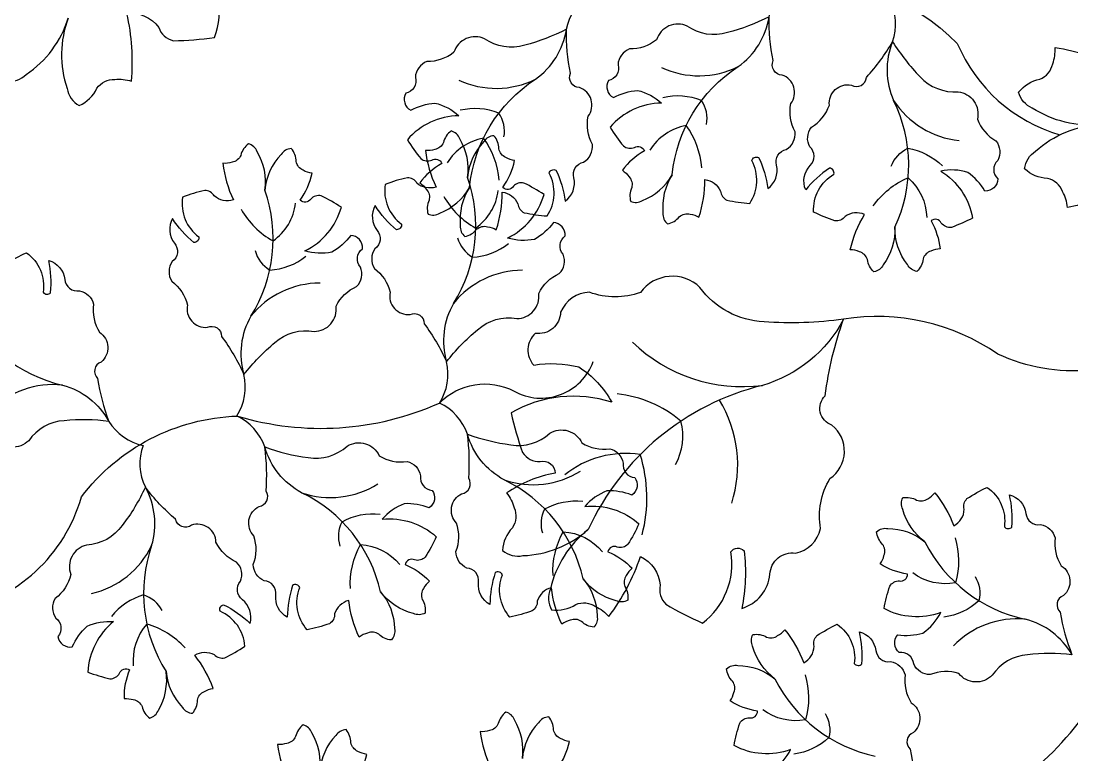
# Model space of a CAD drawing. Header units: millimetres. Extents: x 228.39 to 232.01, y 86.87 to 92.76.
# Drawn here: x 228.919 to 229.1751, y 89.0621 to 89.2408 of the extents above; entities that cross this region are included whole.
import ezdxf

# ---------------------------------------------------------------- set-up
doc = ezdxf.new("R2010")
doc.units = ezdxf.units.MM
doc.layers.add('62', color=62, linetype='Continuous')
doc.layers.add('63', color=63, linetype='Continuous')

msp = doc.modelspace()

# ---------------------------------------------------------------- linework, layer by layer
at = {"layer": '62'}
for points in [[(229.0163350478617, 89.25469902712418, 0.442149186598303), (229.0356267932583, 89.24914320085988, -0.1709273865300307), (229.0577655624751, 89.24711995371352, 0.1802530025354734), (229.1069883739612, 89.25012539032724, -0.2251438523393833), (229.1471922162559, 89.2353103115552, 0.2256520569911392), (229.1722133362883, 89.21306308217954, 0.09065442908466861)], [(229.0777210264796, 89.20331929309128, -0.2279428046577942), (229.0937913896533, 89.22965485339246, 0.2043996860364329), (229.1013233546137, 89.24181561962935, -0.2049975904848279), (229.1071531848626, 89.25018756046268, -0.2049975904848279)], [(229.0283334040921, 89.20025168634213, -0.2279428046577942), (229.0444037672657, 89.2265872466433, 0.2043996860364329), (229.0519357322261, 89.2387480128802, -0.2049975904848279), (229.0577655624751, 89.24711995371352, -0.2049975904848279)], [(229.0861158655917, 89.2155950861031, 0.1876286218963192), (229.0848765627954, 89.22141577256077, 0.1520058651265381), (229.0754449587684, 89.22209831840173)], [(229.0367282432042, 89.21252747935394, 0.1876286218963192), (229.0354889404078, 89.21834816581162, 0.1520058651265381), (229.0260573363809, 89.21903071165258)], [(229.084911161404, 89.2050443398265, 0.1413864367129372), (229.0811126832828, 89.21531111150342, 0.210122964771746), (229.0722647524278, 89.20931892697021, 0.210122964771746)], [(229.0355235390164, 89.20197673307734, 0.1413864367129372), (229.0317250608952, 89.21224350475427, 0.210122964771746), (229.0228771300403, 89.20625132022106, 0.210122964771746)], [(229.1310682904925, 89.20540956962428, -0.1876286218963192), (229.1351116477056, 89.20977620731323, -0.1520058651265381), (229.143564059786, 89.20553618922729)], [(229.1267041856056, 89.19572844635738, -0.1413864367129372), (229.1352214411446, 89.2026053202683, -0.210122964771746), (229.1397567391519, 89.19292941060156, -0.210122964771746)], [(229.0220748242316, 89.19806354364275, 0.1413864367129372), (229.0298551890558, 89.19036283199345, 0.210122964771746), (229.0353431013521, 89.1995320726666, 0.210122964771746)], [(228.9726902447155, 89.19494733404203, 0.1413864367129372), (228.9804706095397, 89.18724662239275, 0.210122964771746), (228.985958521836, 89.19641586306588, 0.210122964771746)], [(229.0254404244376, 89.18799168708964, 0.1876286218963192), (229.0290228325085, 89.18323957022736, 0.1520058651265381), (229.0378597281267, 89.18660562120432)], [(228.9760558449214, 89.18487547748892, 0.1876286218963192), (228.9796382529924, 89.18012336062664, 0.1520058651265381), (228.9884751486105, 89.18348941160362)], [(229.2112567944693, 89.17431148652192, 0.0624996626209866), (229.2006756516238, 89.1631947748381, -0.2620553651360283), (229.1571139076798, 89.1596549482297, 0.1928727074293483), (229.1194898375784, 89.16819258964556)], [(228.9050226813086, 89.1713243420496, 0.2279428046577942), (228.9291705559302, 89.15212281970966, -0.2043996860364329), (228.940425621235, 89.14329455619887, 0.2049975904848279), (228.9487792544467, 89.13743852288154, 0.2049975904848279)], [(229.1194898375784, 89.16819258964556, -0.2043996860364353), (229.0996973916583, 89.15204546823789, 0.2279428046577944), (229.0572413795997, 89.11693675203081, 0.2279428046577944)], [(228.8181984969448, 89.07408090729757, -0.1841083703680773), (228.8520298054361, 89.08817913442343, 0.09065442908466861), (228.9035930194701, 89.09719001905394, 0.2835782542006574), (228.9337321372383, 89.12487901909806, -0.2251438523393833), (228.9717742345682, 89.1445928296128, 0.1802530025354734), (229.0209875359708, 89.14775016787466, -0.3316125768266109), (229.0391850190101, 89.15063865718001, 0.4605227219911265), (229.0584767428229, 89.15782854535757, 0.4605227219911265)], [(229.0785574959909, 89.132775931816, 0.1876286218963192), (229.0798525046335, 89.1433237971153, 0.152005865126538), (229.0643269527415, 89.14996464102181)], [(229.0560355060051, 89.10491879817958, 0.2279428046577942), (229.0368059321797, 89.12904434064824, -0.2043996860364329), (229.0278160320959, 89.14017072497178, 0.2049975904848279), (229.0209875359708, 89.14775016787468, 0.2049975904848279)], [(229.0066509264889, 89.10180258857886, 0.2279428046577942), (228.9874213526635, 89.12592813104753, -0.2043996860364329), (228.9784314525797, 89.13705451537106, 0.2049975904848279), (228.9716029564546, 89.14463395827396, 0.2049975904848279)], [(229.0461751229386, 89.11605168924932, -0.1876286218963192), (229.0466787643815, 89.12198149595415, -0.1520058651265381), (229.055951590108, 89.12383506720809)], [(228.9967905434225, 89.1129354796486, -0.1876286218963192), (228.9972941848654, 89.11886528635344, -0.1520058651265381), (229.0065670105918, 89.12071885760737)], [(229.0486863600199, 89.1057335863474, -0.1413864367129372), (229.0511746559388, 89.11639395313861, -0.210122964771746), (229.0607008707565, 89.11155211597274, -0.210122964771746)], [(228.9993017805037, 89.10261737674668, -0.1413864367129372), (229.0017900764227, 89.11327774353789, -0.210122964771746), (229.0113162912403, 89.10843590637202, -0.210122964771746)], [(229.1466545020795, 89.11492410671136, -0.1413864367129372), (229.1467850456928, 89.10397796606415, -0.210122964771746), (229.1363779493466, 89.10640376521766, -0.210122964771746)], [(229.1515580424476, 89.10550471973394, -0.1876286218963192), (229.1524856298114, 89.09962629784178, -0.1520058651265381), (229.1439241345694, 89.09561109889688)], [(228.953459522057, 89.09722281476243, 0.1876286218963192), (228.9489031097968, 89.10105104798079, 0.1520058651265381), (228.9410455349734, 89.09578991300428)], [(229.1470293406524, 89.04739588792192, 0.1802530025354734), (229.1834996778641, 89.08058974764785, -0.2173875366482725), (229.222641582908, 89.09439815999214, 0.2835782542006574)], [(228.9589970256742, 89.08816160000599, 0.1413864367129372), (228.9496885613242, 89.09392246175992, 0.210122964771746), (228.9463955039111, 89.08375644342588, 0.210122964771746)], [(229.1100947124947, 89.08157850367611, -0.1413864367129372), (229.1102252561081, 89.0706323630289, -0.210122964771746), (229.0998181597619, 89.07305816218242, -0.210122964771746)], [(229.1149982528629, 89.0721591166987, -0.1876286218963192), (229.1159258402267, 89.06628069480654, -0.1520058651265381), (229.1073643449847, 89.06226549586164)]]:
    msp.add_lwpolyline(points, format="xyb", dxfattribs=at)
for centre, radius, start, end in [((229.1191699605108, 89.23996054828501), 0.01296417636406003, 340.90250531761, 27.24248026768961), ((229.1483067573368, 89.22885857909381), 0.01822652723244424, 157.8893715093624, 204.0978276947425), ((229.0842454990207, 89.24909141177937), 0.02165418735251583, 245.0245630740939, 296.1570721387649), ((229.0348578766331, 89.24602380503022), 0.02165418735251583, 245.0245630740939, 296.1570721387649), ((229.0997567336232, 89.20564860423973), 0.03559504258891227, 334.9315814058618, 26.29465217672758), ((229.1498162512361, 89.2332307139731), 0.02165418735251583, 213.0638618873061, 264.1963709519746), ((228.9942643734117, 89.19091137432535), 0.03559504258891227, 327.917719804394, 19.28079057527238), ((228.9448797938955, 89.18779516472463), 0.03559504258891227, 327.917719804394, 19.28079057527238), ((229.0412872925309, 89.15842178894042), 0.02165418735251583, 90.01600102915677, 141.1485100938255), ((228.9919027130147, 89.1553055793397), 0.02165418735251583, 90.01600102915677, 141.1485100938255), ((229.0402263857678, 89.16292385647374), 0.01822652723244424, 150.1145442863874, 196.3230004717689), ((228.9908418062517, 89.15980764687303), 0.01822652723244424, 150.1145442863874, 196.3230004717689), ((229.0948924477715, 89.19041396525907), 0.03866819170092113, 226.0055660181356, 277.1380750828056), ((229.0101185746866, 89.15481667687145), 0.01296417636406003, 326.9698917134426, 13.30986666352196), ((228.9607339951704, 89.15170046727073), 0.01296417636406003, 326.9698917134426, 13.30986666352196), ((228.9268921503736, 89.13058883034361), 0.02165418735251583, 83.96028596669156, 135.092795031362), ((229.0631328221072, 89.13268565725066), 0.03055347511947142, 342.2726280196243, 31.13933741052608), ((228.9609555776428, 89.13298801479574), 0.01296417636406003, 159.9223847756048, 206.262359725683), ((229.0663825713187, 89.11177122903916), 0.02370610377805731, 81.35543052559544, 128.8215374822393), ((229.0362992853301, 89.1246771795689), 0.03525592437372765, 345.1893495015026, 17.37937132104682), ((229.0438530611613, 89.14951973571193), 0.02165418735251583, 251.0077929045287, 302.140301969199), ((228.9944684816452, 89.14640352611121), 0.02165418735251583, 251.0077929045287, 302.140301969199), ((228.9334309903951, 89.11833865487628), 0.01822652723244424, 343.0670373485498, 29.2754935339308), ((228.9313879698159, 89.12248837801735), 0.02165418735251583, 282.9684940913174, 334.101003155987), ((228.9844967650668, 89.10136531128978), 0.03559504258891227, 160.8702128665557, 212.2332836374346), ((229.171123857577, 89.12995159293784), 0.03559504258891227, 206.6972816068433, 258.060352377721), ((229.1618084628198, 89.0735605342362), 0.02165418735251583, 84.82956208829077, 135.9620711529593), ((229.1593084033688, 89.07745204268097), 0.01822652723244424, 29.65507171034712, 75.86352789572805), ((229.1345640679923, 89.0966059899026), 0.03559504258891227, 206.6972816068433, 258.060352377721)]:
    msp.add_arc(centre, radius, start, end, dxfattribs=at)
at = {"layer": '63'}
for points in [[(228.9001361730033, 89.25524472905506, 0.03174146131471042), (228.9070826541642, 89.24905780999548, 0.263361124047625), (228.911875010853, 89.24944654692536, -0.4961733732722903), (228.916434533163, 89.24894585795421, 0.105188829234163), (228.9089354313392, 89.23863636269232, -0.1018354407082667), (228.9123994034703, 89.2365180318964, -0.2548810045278109), (228.9145548400432, 89.23218008351006, 0.1744881383592944), (228.9154414332873, 89.22619741278218, 0.2361518438993939), (228.9203131865285, 89.22773594379146, 0.172045804718615), (228.9305192412927, 89.24149125387812, 0.1720458047186181), (228.93027351239, 89.22436490789494, 0.2361518438993874), (228.9332095002704, 89.22018387542963, 0.174488138359288), (228.9375472880352, 89.22439837349293, -0.2548810045278096), (228.941894229264, 89.22653561586952, -0.1018354407082642), (228.9459327087398, 89.22611476933025, 0.08115707204633878), (228.944813794023, 89.24260024899188, -0.2683901017028241), (228.9525822971204, 89.23920046430094, 0.2633611240475965), (228.9561535080018, 89.23598110848427, 0.03433418913963283), (228.9661815817932, 89.23678625672531, 0.2816703646801006), (228.9629144243336, 89.25516434472343, -0.447648090788793), (228.9655645805833, 89.25709988936205, -0.08047336285184804)], [(229.1858905270386, 89.20010667354984, -0.1051888292341653), (229.1740506786489, 89.19538013032805, 0.1018354407082685), (229.1728515390741, 89.19925936898612, 0.2548810045278082), (229.1691787272167, 89.20241755772058, -0.1744881383592801), (229.1635991839599, 89.20475145867483, -0.2361518438994192), (229.166291078473, 89.20909366562987, -0.1720458047186142), (229.1821376573824, 89.21559428454621, -0.1720458047186181), (229.165479165599, 89.21957759484401, -0.2361518438993757), (229.1621508254894, 89.22345357335595, -0.1744881383592802), (229.1673045049483, 89.22661869336223, 0.2548810045278265), (229.1704472774955, 89.23030470526386, 0.1018354407082649), (229.1710348570539, 89.23432231382475, -0.08115707204633917), (229.1867358863237, 89.22917443176654, 0.2683901017028146)], [(228.9154155826354, 89.18169644373238, -0.03433418913963283), (228.9203796903337, 89.18436051134279, -0.2816703646801006), (228.9244188051587, 89.17471931281437, 0.447648090788793), (228.9262534609539, 89.1746125239385, 0.08047336285184804), (228.9257751126232, 89.18248292887941, -0.299054732626132), (228.929716525537, 89.17786912556049, 0.4445358973400594), (228.9332491140388, 89.17508141675049, -0.3028472262875131), (228.9367342804721, 89.17178574299902, 0.1775881189196616), (228.9381503642051, 89.16499331914567, -0.5077713489282268), (228.938544626675, 89.15772925273716, 0.5541101838924969), (228.9377073223229, 89.15369562426999, 0.05360560279891149), (228.940425621235, 89.14329455619887, 0.05303807838268959), (228.9295613048687, 89.14345117569627, 0.2299676780149515), (228.9209064488034, 89.13859069194109, -0.453009155801419), (228.9127699779393, 89.1391276560496, 0.1775881189196565)], [(229.1022668238015, 89.05841097370785, 0.1249756271620583), (229.1065881762353, 89.06337656866746, -0.2129696122085104), (229.0927974689542, 89.06435116262773, -0.03433418913963267), (229.0941921145659, 89.06980960426345, -0.263361124047625), (229.0965460742202, 89.07111674454781, 0.4961733732722903), (229.0985153173219, 89.07276604883731, -0.105188829234163), (229.0918190726006, 89.07524138215818, 0.1018354407082667), (229.0927754228322, 89.07730427773114, 0.2548810045278109), (229.0924326824079, 89.07999514121138, -0.1744881383592944), (229.0909878846124, 89.08305839838471, -0.2361518438993939), (229.0937359175845, 89.08385439232731, -0.172045804718615), (229.1027637166013, 89.0806139697577, -0.1720458047186181), (229.0973305306607, 89.08851852439741, -0.2361518438993874), (229.097400257742, 89.09137866944731, -0.174488138359288), (229.1007304986998, 89.09076183856058, 0.2548810045278096), (229.1034199025363, 89.09111585024391, 0.1018354407082642), (229.1051711354726, 89.09256613542736, -0.08115707204633878), (229.1097693739068, 89.08453642689088, 0.2683901017028241), (229.1123336707906, 89.08853327384637, -0.2633611240475965), (229.1129980651309, 89.0911425499792, -0.03433418913963283), (229.1179211845525, 89.09388162220063, -0.2816703646801006), (229.1221061025754, 89.08430281127363, 0.447648090788793), (229.1239421673328, 89.08422386852327, 0.08047336285184804), (229.1233444709731, 89.0920861105776, -0.299054732626132), (229.1273554269705, 89.08753263401455, 0.4445358973400594), (229.130929901656, 89.08479883946215, -0.3028472262875131), (229.1344646661423, 89.08155641898195, 0.1775881189196616), (229.1359836357707, 89.07478626047488, -0.5077713489282268), (229.1364880570949, 89.06752901149129, 0.5541101838924969), (229.1357120438829, 89.06348314437976, 0.05360560279891149), (229.1385878260973, 89.05312451306808, 0.05303807838268959)], [(229.0497992963903, 89.0587828632651, 0.105188829234163), (229.052672794407, 89.06531815037165, -0.1018354407082667), (229.0505248201278, 89.06606403937558, -0.2548810045278109), (229.0488280722929, 89.0681804665661, 0.1744881383592944), (229.0476294025938, 89.07134814333813, 0.2361518438993939), (229.0451473236294, 89.06992526752244, 0.172045804718615), (229.0412037058506, 89.06118173435033, 0.1720458047186181), (229.0392954505461, 89.07058173728703, 0.2361518438993874), (229.0371903392171, 89.07251920931647, 0.174488138359288), (229.0353195898, 89.06969586346482, -0.2548810045278096), (229.0331960720968, 89.06800799799848, -0.1018354407082642), (229.0309362192399, 89.06775658404575, 0.08115707204633878), (229.0335147025373, 89.05886999641248, -0.2683901017028241)], [(229.0004147168741, 89.05566665366437, 0.105188829234163), (229.0032882148909, 89.06220194077095, -0.1018354407082667), (229.0011402406116, 89.06294782977486, -0.2548810045278109), (228.9994434927768, 89.06506425696539, 0.1744881383592944), (228.9982448230776, 89.06823193373741, 0.2361518438993939), (228.9957627441132, 89.06680905792173, 0.172045804718615), (228.9918191263344, 89.05806552474962, 0.1720458047186181), (228.9899108710299, 89.06746552768631, 0.2361518438993874), (228.9878057597009, 89.06940299971575, 0.174488138359288), (228.9859350102838, 89.0665796538641, -0.2548810045278096), (228.9838114925807, 89.06489178839776, -0.1018354407082642), (228.9815516397238, 89.06464037444503, 0.08115707204633878), (228.9841301230212, 89.05575378681176, -0.2683901017028241)]]:
    msp.add_lwpolyline(points, format="xyb", dxfattribs=at)
for points in [[(229.0987874693137, 89.2075339260288, -0.08047336285184804), (229.1010452849675, 89.19997916861821, 0.299054732626132), (229.103159341841, 89.20566711028094, -0.4445358973400594), (229.1055175912251, 89.20949975450843, 0.3028472262875131), (229.1076566001698, 89.21379306224007, -0.1775881189196616), (229.1066500740953, 89.22065813472359, 0.5077713489282268), (229.1045218492623, 89.22761462541519, -0.5541101838924969), (229.1023482857208, 89.23111417663218, -0.05360560279891149), (229.1013233546137, 89.24181561962935, -0.05303807838268959), (229.0911757375196, 89.23793183705463, -0.2299676780149515), (229.0813771782841, 89.2395189957591, 0.453009155801419), (229.0739217984145, 89.23621629995479, -0.1775881189196565), (229.0673564218028, 89.23397171872685, 0.3028472262875298), (229.0645166749064, 89.23010601205041, -0.4445358973400413), (229.0621868597553, 89.22625601681742, 0.4200628682774436), (229.0633882894637, 89.22210638211082, -0.1027662192553072), (229.0693050890352, 89.22387146896091, -0.1249756271620583), (229.0751182088493, 89.22078296476197, 0.2129696122085104), (229.0625913729064, 89.21493387748609, 0.03433418913963267), (229.0658484450367, 89.21033701957978, 0.263361124047625), (229.0685144049217, 89.20995966077354, -0.4961733732722903), (229.0709437149035, 89.2091250494598, 0.105188829234163), (229.06557821329, 89.20441565875053, -0.1018354407082667), (229.0672099494464, 89.2028321244041, -0.2548810045278109), (229.0678536782293, 89.20019700950681, 0.1744881383592944), (229.0676018285785, 89.19681950200376, 0.2361518438993939), (229.070452653391, 89.19706051955626, 0.172045804718615), (229.0777210264796, 89.20331929309128, 0.1720458047186181), (229.0754792738483, 89.19399319858945, 0.2361518438993874), (229.0765687369132, 89.1913477568867, 0.174488138359288), (229.0794571449277, 89.19311639600225, -0.2548810045278096), (229.0820949338114, 89.19374907844475, -0.1018354407082642), (229.0842494168261, 89.19302220373065, 0.08115707204633878), (229.085666785141, 89.2021661133397, -0.2683901017028241), (229.089492448192, 89.19935280455586, 0.2633611240475965), (229.0910472819266, 89.19715457030198, 0.03433418913963283), (229.0966248204448, 89.19636041317014, 0.2816703646801006), (229.0971014751066, 89.20680263314327, -0.447648090788793)], [(229.0493998469262, 89.20446631927965, -0.08047336285184804), (229.0516576625799, 89.19691156186906, 0.299054732626132), (229.0537717194534, 89.20259950353179, -0.4445358973400594), (229.0561299688376, 89.20643214775927, 0.3028472262875131), (229.0582689777822, 89.21072545549092, -0.1775881189196616), (229.0572624517078, 89.21759052797444, 0.5077713489282268), (229.0551342268748, 89.22454701866604, -0.5541101838924969), (229.0529606633333, 89.22804656988302, -0.05360560279891149), (229.0519357322261, 89.2387480128802, -0.05303807838268959), (229.0417881151321, 89.23486423030548, -0.2299676780149515), (229.0319895558966, 89.23645138900996, 0.453009155801419), (229.024534176027, 89.23314869320564, -0.1775881189196565), (229.0179687994153, 89.2309041119777, 0.3028472262875298), (229.0151290525189, 89.22703840530126, -0.4445358973400413), (229.0127992373678, 89.22318841006826, 0.4200628682774436), (229.0140006670762, 89.21903877536167, -0.1027662192553072), (229.0199174666476, 89.22080386221175, -0.1249756271620583), (229.0257305864617, 89.21771535801281, 0.2129696122085104), (229.0132037505188, 89.21186627073695, 0.03433418913963267), (229.0164608226492, 89.20726941283063, 0.263361124047625), (229.0191267825341, 89.20689205402438, -0.4961733732722903), (229.021556092516, 89.20605744271064, 0.105188829234163), (229.0161905909024, 89.20134805200138, -0.1018354407082667), (229.0178223270588, 89.19976451765494, -0.2548810045278109), (229.0184660558417, 89.19712940275765, 0.1744881383592944), (229.0182142061909, 89.19375189525462, 0.2361518438993939), (229.0210650310035, 89.1939929128071, 0.172045804718615), (229.0283334040921, 89.20025168634213, 0.1720458047186181), (229.0260916514607, 89.1909255918403, 0.2361518438993874), (229.0271811145256, 89.18828015013754, 0.174488138359288), (229.0300695225402, 89.1900487892531, -0.2548810045278096), (229.0327073114238, 89.1906814716956, -0.1018354407082642), (229.0348617944385, 89.1899545969815, 0.08115707204633878), (229.0362791627534, 89.19909850659054, -0.2683901017028241), (229.0401048258045, 89.1962851978067, 0.2633611240475965), (229.041659659539, 89.19408696355282, 0.03433418913963283), (229.0472371980573, 89.19329280642098, 0.2816703646801006), (229.0477138527191, 89.20373502639411, -0.447648090788793)], [(229.1160563917993, 89.20496827577814, 0.08047336285184804), (229.110250608013, 89.19963301892527, -0.299054732626132), (229.111345007222, 89.20560162070412, 0.4445358973400594), (229.1112801996956, 89.21010120978723, -0.3028472262875131), (229.1116394867901, 89.21488438481303, 0.1775881189196616), (229.1160172972097, 89.2202674221409, -0.5077713489282268), (229.1214055930144, 89.22515499536308, 0.5541101838924969), (229.1250638252697, 89.2270493485392, 0.05360560279891149), (229.131420630342, 89.23571897340241, 0.05303807838268959), (229.1381514801974, 89.22718940365952, 0.2299676780149515), (229.1473820773474, 89.2235387993123, -0.453009155801419), (229.1520972588228, 89.21688616432834, 0.1775881189196565), (229.1565892646455, 89.21159804569966, -0.3028472262875298), (229.1570508302645, 89.20682365487745, 0.4445358973400413), (229.1570823295944, 89.20232370935284, -0.4200628682774436), (229.1539266365606, 89.19937336987763, 0.1027662192553072), (229.1497464825308, 89.20391763671006, 0.1249756271620583), (229.1431716813783, 89.20423889978677, -0.2129696122085104), (229.1509409263894, 89.19280332928685, -0.03433418913963267), (229.1457902774146, 89.19052069120517, -0.263361124047625), (229.1433067207388, 89.19156073351907, 0.4961733732722903), (229.1407924917333, 89.19208682813093, -0.105188829234163), (229.1429923141652, 89.1852950868457, 0.1018354407082667), (229.1407800726275, 89.18476960488633, 0.2548810045278109), (229.1388785503273, 89.18283506871202, -0.1744881383592944), (229.1373665576615, 89.17980441476313, -0.2361518438993939), (229.1350406159641, 89.18147033396671, -0.172045804718615), (229.1319988114742, 89.19056697724662, -0.1720458047186181), (229.1291523733884, 89.18140732202707, -0.2361518438993874), (229.1268626153254, 89.17969200876557, -0.174488138359288), (229.1252861123821, 89.18268961174954, 0.2548810045278096), (229.123343626128, 89.18458301197676, 0.1018354407082642), (229.1211206458076, 89.18506103122914, -0.08115707204633878), (229.1245821218505, 89.19364230150124, 0.2683901017028241), (229.1198556635346, 89.19318295862121, -0.2633611240475965), (229.1173949327106, 89.19209000592843, -0.03433418913963283), (229.1121966144213, 89.19426189644967, -0.2816703646801006), (229.1171306847624, 89.20347721562497, 0.447648090788793)], [(229.0105495495138, 89.18994455335174, -0.08047336285184804), (229.0053113758059, 89.19583807753209, 0.299054732626132), (229.0057983137545, 89.18978953983631, -0.4445358973400594), (229.0052800914135, 89.18531942266362, 0.3028472262875131), (229.0051552046511, 89.18052439880128, -0.1775881189196616), (229.0089678658235, 89.17472733663777, 0.5077713489282268), (229.0138358247667, 89.16932131412501, -0.5541101838924969), (229.0172843798523, 89.1670677158886, -0.05360560279891149), (229.0227345234526, 89.15780125482021, -0.05303807838268959), (229.0302911971854, 89.16560859635695, -0.2299676780149515), (229.0398428737332, 89.16830976480253, 0.453009155801419), (229.0452048810843, 89.17445300220162, -0.1775881189196565), (229.0502072505862, 89.17926118421869, 0.3028472262875298), (229.051147919959, 89.18396469266185, -0.4445358973400413), (229.0516330398359, 89.18843852330653, 0.4200628682774436), (229.0487909494907, 89.19169204816609, -0.1027662192553072), (229.0441738532268, 89.18759247857315, -0.1249756271620583), (229.0376001704374, 89.1879358657357, 0.2129696122085104), (229.0464829914974, 89.19852968141834, 0.03433418913963267), (229.0415887824963, 89.20132008277419, 0.263361124047625), (229.0390130063392, 89.20053578757096, -0.4961733732722903), (229.0364585414455, 89.20026591326766, 0.105188829234163), (229.0393320394622, 89.20680120037423, -0.1018354407082667), (229.037184065183, 89.20754708937815, -0.2548810045278109), (229.0354873173482, 89.20966351656868, 0.1744881383592944), (229.034288647649, 89.21283119334069, 0.2361518438993939), (229.0318065686846, 89.21140831752501, 0.172045804718615), (229.0278629509058, 89.2026647843529, 0.1720458047186181), (229.0259546956013, 89.2120647872896, 0.2361518438993874), (229.0238495842723, 89.21400225931903, 0.174488138359288), (229.0219788348552, 89.21117891346739, -0.2548810045278096), (229.0198553171521, 89.20949104800106, -0.1018354407082642), (229.0175954642952, 89.20923963404833, 0.08115707204633878), (229.0201739475926, 89.20035304641505, -0.2683901017028241), (229.0155179031758, 89.20128667079504, 0.2633611240475965), (229.0131799308647, 89.20262219587872, 0.03433418913963283), (229.0077890943375, 89.20098558260415, 0.2816703646801006), (229.0117687269714, 89.19131967955614, -0.447648090788793)], [(228.9611649699977, 89.18682834375102, -0.08047336285184804), (228.9559267962897, 89.19272186793137, 0.299054732626132), (228.9564137342383, 89.1866733302356, -0.4445358973400594), (228.9558955118974, 89.1822032130629, 0.3028472262875131), (228.955770625135, 89.17740818920056, -0.1775881189196616), (228.9595832863073, 89.17161112703707, 0.5077713489282268), (228.9644512452506, 89.1662051045243, -0.5541101838924969), (228.9678998003362, 89.16395150628789, -0.05360560279891149), (228.9733499439365, 89.1546850452195, -0.05303807838268959), (228.9809066176692, 89.16249238675623, -0.2299676780149515), (228.990458294217, 89.16519355520181, 0.453009155801419), (228.9958203015682, 89.1713367926009, -0.1775881189196565), (229.0008226710701, 89.17614497461797, 0.3028472262875298), (229.0017633404429, 89.18084848306113, -0.4445358973400413), (229.0022484603198, 89.18532231370581, 0.4200628682774436), (228.9994063699745, 89.18857583856538, -0.1027662192553072), (228.9947892737107, 89.18447626897245, -0.1249756271620583), (228.9882155909212, 89.18481965613498, 0.2129696122085104), (228.9970984119812, 89.19541347181762, 0.03433418913963267), (228.9922042029801, 89.19820387317347, 0.263361124047625), (228.9896284268231, 89.19741957797024, -0.4961733732722903), (228.9870739619294, 89.19714970366695, 0.105188829234163), (228.9899474599461, 89.20368499077351, -0.1018354407082667), (228.9877994856668, 89.20443087977743, -0.2548810045278109), (228.986102737832, 89.20654730696796, 0.1744881383592944), (228.9849040681329, 89.20971498373999, 0.2361518438993939), (228.9824219891685, 89.2082921079243, 0.172045804718615), (228.9784783713897, 89.19954857475219, 0.1720458047186181), (228.9765701160852, 89.20894857768889, 0.2361518438993874), (228.9744650047562, 89.21088604971833, 0.174488138359288), (228.9725942553391, 89.20806270386667, -0.2548810045278096), (228.9704707376359, 89.20637483840034, -0.1018354407082642), (228.968210884779, 89.20612342444761, 0.08115707204633878), (228.9707893680764, 89.19723683681434, -0.2683901017028241), (228.9661333236597, 89.19817046119432, 0.2633611240475965), (228.9637953513485, 89.19950598627801, 0.03433418913963283), (228.9584045148214, 89.19786937300343, 0.2816703646801006), (228.9623841474552, 89.18820346995543, -0.447648090788793)], [(229.0483294322383, 89.09739656104037, 0.1744881383592826), (229.0542349652647, 89.09870158069286, -0.2548810045278165), (229.0590563458019, 89.09823468376881, -0.1018354407082663), (229.0622706242171, 89.09575378825394, 0.08115707204633889), (229.0699846013607, 89.11036602854915, -0.268390101702822), (229.0748060596696, 89.10339023353391, 0.2633611240476109), (229.0761517598291, 89.09877429483043, 0.034334189139633), (229.085105800347, 89.09418782711992, 0.2816703646800977), (229.0919871611767, 89.11153934893976, -0.4476480907887908), (229.0952590748874, 89.11179280873029, -0.0804733628518486), (229.094674442948, 89.09772472261726, 0.2990547326261485), (229.101553456256, 89.10609705816432, -0.4445358973400563), (229.1077650674625, 89.11119511572085, 0.3028472262875256), (229.1138746242848, 89.11719846360288, -0.1775881189196615), (229.1161703754267, 89.1293740359339, 0.5077713489282397), (229.1166256366461, 89.1423566953453, -0.5541101838924329), (229.1149926536182, 89.14952961887464, -0.0536056027989116), (229.1194898375784, 89.16819258964556, -0.05303807838268965), (229.100098198379, 89.16754107698405, -0.229967678014949), (229.0844795632407, 89.17592266112796, 0.4530091558014059), (229.0699712009275, 89.17468546081305, -0.1775881189196614), (229.0575811218307, 89.17471668370767, 0.3028472262875249), (229.0505373904703, 89.16984300759225, -0.4445358973400437), (229.0443636857828, 89.16469911071701, 0.420062868277418), (229.0439771761703, 89.1569944099631, -0.1027662192553043), (229.054993273114, 89.1565311161554, -0.1249756271620578), (229.063009876986, 89.14793416343755, 0.2129696122085104), (229.038457888905, 89.14534930054826, 0.03433418913963278), (229.0412815297621, 89.13569333969674, 0.2633611240475967), (229.0455626947106, 89.13350486403593, -0.4961733732722993), (229.0491782498092, 89.13068215355322, 0.1051888292341508), (229.0373794892385, 89.12585395826778, -0.1018354407082692), (229.0392127318502, 89.12223102439968, -0.2548810045278139), (229.0387660398013, 89.11740772996166, 0.1744881383592873), (229.0363753808957, 89.11185226898925, 0.2361518438993992), (229.0413284936229, 89.11060017808921, 0.1720458047186156), (229.0572413795997, 89.11693675203081, 0.1720458047186174), (229.0480296303786, 89.10249667634835, 0.2361518438993921)], [(229.0346078938379, 89.10647301222367, 0.08047336285184804), (229.0333099744217, 89.09869564144375, -0.299054732626132), (229.0305029979052, 89.10407549271112, 0.4445358973400594), (229.0276851373342, 89.10758407700321, -0.3028472262875131), (229.0250273490607, 89.11157707237476, 0.1775881189196616), (229.0251697705845, 89.1185140768473, -0.5077713489282268), (229.0264137298182, 89.12568168935826, 0.5541101838924969), (229.0281338398976, 89.12942501121246, 0.05360560279891149), (229.0278160320959, 89.14017072497178, 0.05303807838268959), (229.038368814321, 89.13758292917565, 0.2299676780149515), (229.0478929021583, 89.14037981793157, -0.453009155801419), (229.0557019938932, 89.13803278259914, 0.1775881189196565), (229.0624960589197, 89.13662459391925, -0.3028472262875298), (229.0657957808761, 89.13314326004347, 0.4445358973400413), (229.0685875933475, 89.1296139137787, -0.4200628682774436), (229.0679131076188, 89.12534683391722, 0.1027662192553072), (229.0618223599878, 89.12636016607033, 0.1249756271620583), (229.0564398458107, 89.12257073850238, -0.2129696122085104), (229.0695983907336, 89.11832973199306, -0.03433418913963267), (229.0669400941658, 89.1133625314907, -0.263361124047625), (229.0643420177817, 89.11265560795954, 0.4961733732722903), (229.0620357741283, 89.1115245185535, -0.105188829234163), (229.0679467564652, 89.10752111297444, 0.1018354407082667), (229.0665252679738, 89.1057464258529, 0.2548810045278109), (229.0662152300736, 89.1030515986287, -0.1744881383592944), (229.0668863721556, 89.09973187672989, -0.2361518438993939), (229.0640277475024, 89.09961544364066, -0.172045804718615), (229.0560355060051, 89.10491879817958, -0.1720458047186181), (229.059422949126, 89.09594512988733, -0.2361518438993874), (229.0586719455261, 89.09318446236564, -0.174488138359288), (229.0555854988123, 89.09457903465221, 0.2548810045278096), (229.0528893962348, 89.09487777895635, 0.1018354407082642), (229.0508423960985, 89.09388786262019, -0.08115707204633878), (229.0482956229621, 89.10278358982319, 0.2683901017028241), (229.0448507225369, 89.09951509396817, -0.2633611240475965), (229.0435822043032, 89.09714009854339, -0.03433418913963283), (229.0381472698192, 89.09565648517496, -0.2816703646801006), (229.0363719331199, 89.10595771506455, 0.447648090788793)], [(228.9852233143217, 89.10335680262297, 0.08047336285184804), (228.9839253949055, 89.09557943184305, -0.299054732626132), (228.9811184183891, 89.10095928311041, 0.4445358973400594), (228.978300557818, 89.10446786740249, -0.3028472262875131), (228.9756427695446, 89.10846086277405, 0.1775881189196616), (228.9757851910684, 89.1153978672466, -0.5077713489282268), (228.9770291503021, 89.12256547975754, 0.5541101838924969), (228.9787492603814, 89.12630880161174, 0.05360560279891149), (228.9784314525797, 89.13705451537106, 0.05303807838268959), (228.9889842348049, 89.13446671957493, 0.2299676780149515), (228.9985083226422, 89.13726360833087, -0.453009155801419), (229.0063174143771, 89.13491657299843, 0.1775881189196565), (229.0131114794036, 89.13350838431855, -0.3028472262875298), (229.0164112013599, 89.13002705044275, 0.4445358973400413), (229.0192030138313, 89.12649770417798, -0.4200628682774436), (229.0185285281027, 89.1222306243165, 0.1027662192553072), (229.0124377804717, 89.12324395646961, 0.1249756271620583), (229.0070552662945, 89.11945452890167, -0.2129696122085104), (229.0202138112175, 89.11521352239234, -0.03433418913963267), (229.0175555146497, 89.11024632188997, -0.263361124047625), (229.0149574382655, 89.10953939835883, 0.4961733732722903), (229.0126511946122, 89.10840830895278, -0.105188829234163), (229.0185621769491, 89.10440490337372, 0.1018354407082667), (229.0171406884577, 89.10263021625218, 0.2548810045278109), (229.0168306505575, 89.09993538902799, -0.1744881383592944), (229.0175017926395, 89.09661566712917, -0.2361518438993939), (229.0146431679862, 89.09649923403994, -0.172045804718615), (229.0066509264889, 89.10180258857886, -0.1720458047186181), (229.0100383696098, 89.0928289202866, -0.2361518438993874), (229.00928736601, 89.09006825276492, -0.174488138359288), (229.0062009192962, 89.0914628250515, 0.2548810045278096), (229.0035048167186, 89.09176156935564, 0.1018354407082642), (229.0014578165824, 89.09077165301947, -0.08115707204633878), (228.9989110434459, 89.09966738022247, 0.2683901017028241), (228.9954661430207, 89.09639888436746, -0.2633611240475965), (228.9941976247871, 89.09402388894267, -0.03433418913963283), (228.988762690303, 89.09254027557424, -0.2816703646801006), (228.9869873536038, 89.10284150546383, 0.447648090788793)], [(228.9684092387109, 89.09865732325015, -0.08047336285184804), (228.9748351262658, 89.09408785280041, 0.299054732626132), (228.9730048400024, 89.09987334923693, -0.4445358973400594), (228.9725079310109, 89.10434588580877, 0.3028472262875131), (228.9715548687887, 89.10904689877881, -0.1775881189196616), (228.9665398446759, 89.11384188033155, 0.5077713489282268), (228.9605840223565, 89.118019234061, -0.5541101838924969), (228.9567180830091, 89.11944252256022, -0.05360560279891149), (228.9493295984228, 89.12725159814654, -0.05303807838268959), (228.9437151563637, 89.11794912857442, -0.2299676780149515), (228.9350119585034, 89.11317574582738, 0.453009155801419), (228.9311633448603, 89.10598695861385, -0.1775881189196565), (228.9273659751107, 89.10017986829874, 0.3028472262875298), (228.9275034987449, 89.09538519022885, -0.4445358973400413), (228.9280335002986, 89.0909164543578, 0.4200628682774436), (228.9315325322726, 89.08838274624763, -0.1027662192553072), (228.9351132621489, 89.09341289756843, -0.1249756271620583), (228.9415966536422, 89.09455169294296, 0.2129696122085104), (228.9353143753044, 89.08223640083969, 0.03433418913963267), (228.9407095064106, 89.08061400082124, 0.263361124047625), (228.9430439508202, 89.08195568300255, -0.4961733732722903), (228.9454729300877, 89.08279125630932, 0.105188829234163), (228.9441373839933, 89.0757781767399, -0.1018354407082667), (228.9463978916043, 89.075532719512, -0.2548810045278109), (228.9485258503091, 89.07385045644733, 0.1744881383592944), (228.950404034169, 89.07103205076895, 0.2361518438993939), (228.9525040319714, 89.07297506409937, 0.172045804718615), (228.9543875069015, 89.0823800636052, 0.1720458047186181), (228.9583541546027, 89.07364695422011, 0.2361518438993874), (228.9608399749421, 89.07223062487552, 0.174488138359288), (228.9620302920529, 89.07540144974537, -0.2548810045278096), (228.9637214561423, 89.07752234137169, -0.1018354407082642), (228.9658674571682, 89.07827388878039, 0.08115707204633878), (228.9613627130739, 89.08635641910965, -0.2683901017028241), (228.9661095556939, 89.08649016975274, 0.2633611240475965), (228.9686873899186, 89.08571266574218, 0.03433418913963283), (228.9735742278079, 89.08851595611546, 0.2816703646801006), (228.9675293067186, 89.09704391522988, -0.447648090788793)], [(229.1605019569175, 89.11756947155851, 0.08047336285184804), (229.1599042605579, 89.12543171361284, -0.299054732626132), (229.1639152165552, 89.1208782370498, 0.4445358973400594), (229.1674896912407, 89.1181444424974, -0.3028472262875131), (229.171024455727, 89.11490202201719, 0.1775881189196616), (229.1725434253554, 89.10813186351014, -0.5077713489282268), (229.1730478466796, 89.10087461452653, 0.5541101838924969), (229.1722718334676, 89.096828747415, 0.05360560279891149), (229.175147615682, 89.08647011610333, 0.05303807838268959), (229.1642821735759, 89.08646189341982, 0.2299676780149515), (229.1557020527053, 89.08147066494469, -0.453009155801419), (229.1475583718932, 89.08188412764791, 0.1775881189196565), (229.1406246189848, 89.08162842167, -0.3028472262875298), (229.1365887460846, 89.08422063703102, 0.4445358973400413), (229.1330346051535, 89.08698081531767, -0.4200628682774436), (229.1326701444983, 89.09128547209531, 0.1027662192553072), (229.1388266133862, 89.0917565767431, 0.1249756271620583), (229.14314796582, 89.09672217170271, -0.2129696122085104), (229.1293572585389, 89.09769676566297, -0.03433418913963267), (229.1307519041507, 89.1031552072987, -0.263361124047625), (229.1331058638049, 89.10446234758305, 0.4961733732722903), (229.1350751069066, 89.10611165187255, -0.105188829234163), (229.1283788621853, 89.10858698519343, 0.1018354407082667), (229.1293352124169, 89.11064988076639, 0.2548810045278109), (229.1289924719926, 89.11334074424664, -0.1744881383592944), (229.1275476741971, 89.11640400141997, -0.2361518438993939), (229.1302957071692, 89.11719999536257, -0.172045804718615), (229.139323506186, 89.11395957279295, -0.1720458047186181), (229.1338903202454, 89.12186412743266, -0.2361518438993874), (229.1339600473267, 89.12472427248257, -0.174488138359288), (229.1372902882845, 89.12410744159583, 0.2548810045278096), (229.139979692121, 89.12446145327915, 0.1018354407082642), (229.1417309250573, 89.1259117384626, -0.08115707204633878), (229.1463291634915, 89.11788202992612, 0.2683901017028241), (229.1488934603753, 89.12187887688161, -0.2633611240475965), (229.1495578547156, 89.12448815301445, -0.03433418913963283), (229.1544809741372, 89.12722722523587, -0.2816703646801006), (229.1586658921601, 89.11764841430887, 0.447648090788793)]]:
    msp.add_lwpolyline(points, format="xyb", close=True, dxfattribs=at)

doc.saveas('drawing.dxf')
